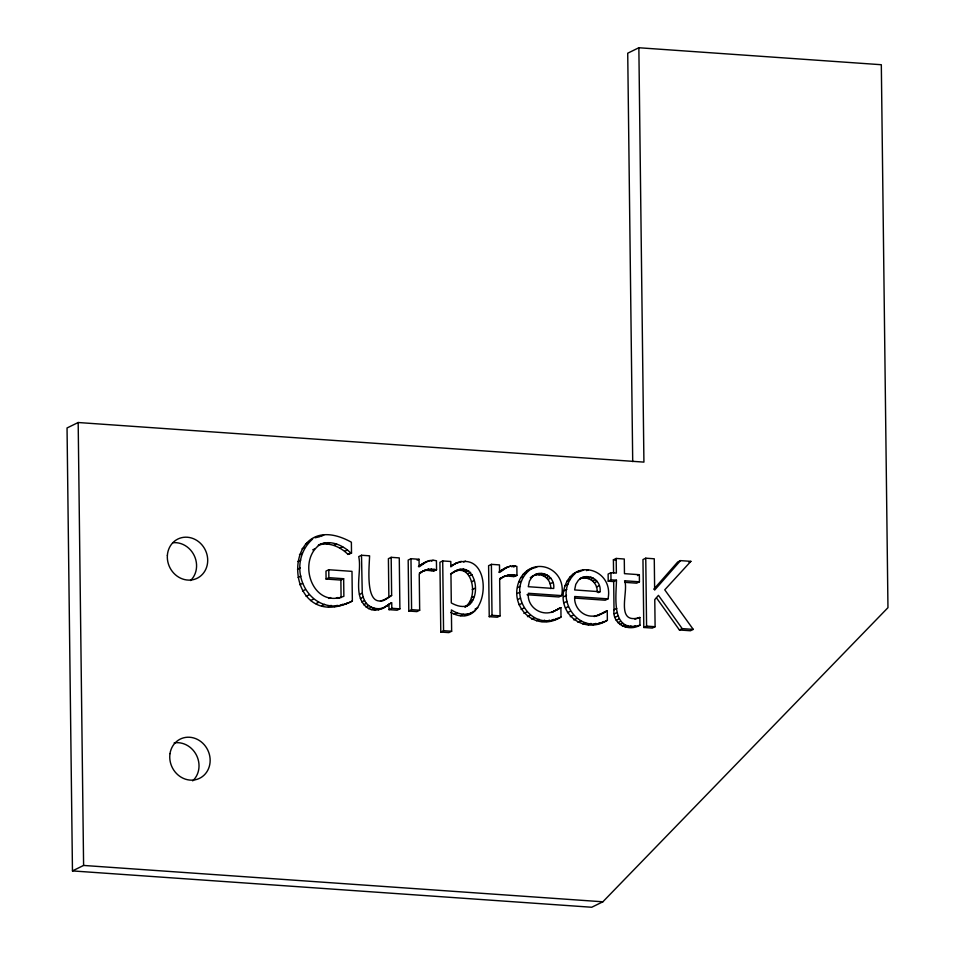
<?xml version="1.0" encoding="UTF-8"?>
<svg xmlns="http://www.w3.org/2000/svg" width="955" height="955" viewBox="0 0 955 955"><rect width="100%" height="100%" fill="white"/><g stroke="black" fill="none" stroke-linecap="round" stroke-linejoin="round"><path stroke-width="1.43" d="M560.418 607.643L555.165 610.687L560.895 607.678L561.003 617.026C534.561 633.738 506.198 604.802 520.618 577.894C534.931 555.022 567.007 569.311 561.647 595.61L558.866 596.971L527.017 594.738M561.003 617.026C527.793 634.98 503.297 585.582 533.069 567.688M595.55 616.357L607.249 610.925L607.368 620.273C583.35 635.385 555.177 612.513 565.109 585.642C575.352 557.41 614.029 569.849 608.013 598.857L605.219 600.218L574.826 598.093M607.368 620.273C576.736 637.152 551.524 594.368 575.674 572.964L572.893 574.337M321.083 543.873C296.289 558.926 311.485 609.183 343.872 596.278L343.657 578.706L340.875 580.067L326.085 579.04L325.989 571.102L328.771 569.741L351.989 571.365L352.359 601.017C280.997 637.009 278.311 502.103 351.38 542.189L351.512 553.1L348.002 554.413C340.505 546.881 328.842 541.545 318.302 545.245C329.117 539.098 342.714 544.851 350.783 553.04L351.512 553.1M352.359 601.017C310.829 622.958 281.832 566.649 312.643 538.99M454.198 571.663C475.996 558.257 483.708 601.053 464.739 607.034C480.007 598.14 471.71 558.078 450.569 573.907M450.867 612.501C490.846 634.263 495.657 546.009 454.699 563.856L461.313 561.313M536.185 574.158L532.114 576.856L529.416 581.118L528.282 586.704L553.697 588.483C555.237 577.835 543.49 569.658 534.323 575.065M653.781 589.223L677.716 561.982L680.509 560.621L690.871 561.349L664.752 589.832L693.246 629.381L690.465 630.754L679.411 629.978L656.515 597.914M680.509 560.621L654.653 590.035L654.271 558.782L645.759 558.186L642.966 559.558L643.801 627.483L652.313 628.08L655.106 626.719L654.772 599.573L658.461 595.359L682.192 628.617L693.246 629.381M638.859 47.75L643.921 462.113L78.179 422.516L67.041 427.971L72.461 870.912L591.73 907.25L602.868 901.795L887.959 607.678L881.322 64.725L638.859 47.75L627.722 53.205L632.711 461.599M418.409 566.59C423.411 562.698 429.881 558.926 436.435 560.776L436.542 569.717C432.364 572.785 427.028 568.476 422.504 571.377L428.509 569.12L436.542 569.717M426.79 561.528L419.15 566.852L419.054 559.284L410.972 558.711L408.179 560.084L408.8 611.033L416.893 611.606L419.675 610.233L419.233 574.062L422.17 571.663L419.388 573.036L425.285 570.016M498.832 572.224C503.834 568.321 510.304 564.56 516.858 566.399L516.965 575.34C512.787 578.42 507.451 574.098 502.927 577.011L508.931 574.743L516.965 575.34M507.212 567.163L499.572 572.487L499.477 564.906L491.395 564.345L488.602 565.706L489.235 616.667L497.316 617.228L500.098 615.868L499.656 579.685L502.593 577.298L499.811 578.658L505.708 575.65M388.948 603.99L389.019 609.648L397.101 610.221L399.894 608.848L399.274 557.899L391.18 557.326L391.646 595.383C363.795 617.157 369.167 569.299 369.597 555.822L361.503 555.249L358.722 556.622C362.303 572.391 351.547 597.711 368.535 608.538C376.461 612.656 384.555 607.822 390.81 603.082M381.916 608.765L391.741 602.629L391.801 608.287L389.019 609.648M601.519 613.922L606.783 610.89M531.362 576.868L533.391 575.519M582.538 577.405L578.467 580.103L575.769 584.353L574.635 589.951L600.062 591.73C601.722 580.521 588.901 572.606 579.757 578.766C588.399 575.507 597.961 582.49 597.102 591.885M391.646 595.383L382.764 600.695L385.557 599.322M456.979 570.302L450.951 574.051L451.297 602.927C456.12 605.637 462.077 607.702 467.52 605.673M468.595 614.34L474.79 610.854M457.481 562.495L451.214 565.79L454.007 564.417L450.856 566.84L450.796 561.504L442.702 560.931L439.921 562.304L440.78 632.055L448.862 632.616L451.643 631.255L451.381 609.911C457.135 613.79 464.751 615.736 471.376 612.979M305.54 544.004L308.322 542.643M321.059 536.4L323.84 535.039M302.031 548.839L304.812 547.478M299.464 554.676L302.246 553.315M322.241 544.135L325.034 542.774M312.715 549.865L314.565 548.958M326.646 543.98L329.427 542.619M297.924 561.492L300.706 560.131M333.88 545.401L336.661 544.028M339.837 548.098L342.63 546.726M297.471 569.24L300.252 567.879M344.671 551.322L347.453 549.961M298.103 577.441L300.897 576.08M348.002 554.413L350.783 553.04M299.81 584.723L302.592 583.35M326.085 579.04L328.866 577.668L343.657 578.706M302.508 591.026L305.29 589.665M306.137 596.326L308.919 594.965M391.18 557.326L388.399 558.699L388.864 596.744M310.626 600.54L313.407 599.179M315.902 603.667L318.683 602.307M328.842 598.451L330.693 597.543M336.017 598.403L337.879 597.496M321.847 605.721L324.628 604.36M417.192 560.191L419.054 559.284M328.353 606.723L331.134 605.363M334.501 606.652L337.282 605.291M359.474 594.476L362.255 593.115L361.503 555.249M420.463 564.966L423.244 563.605M430.025 560.478L424.008 562.901M340.159 605.554L342.94 604.181M431.302 561.182L433.164 560.263M345.233 604.038L348.014 602.665M360.369 598.534L363.163 597.162L362.255 593.115M425.727 570.481L428.509 569.12M361.79 601.925L364.571 600.564C368.117 607.762 377.523 610.567 384.71 607.404M428.974 570.326L431.756 568.965M431.409 570.565L434.191 569.204M363.652 604.73L366.433 603.369M433.331 571.042L436.113 569.681M365.92 606.938L368.702 605.577M380.448 601.34L382.31 600.432M368.535 608.538L371.316 607.177M463.629 562.029L465.479 561.122M371.411 609.553L374.193 608.192M374.456 610.042L377.249 608.681M457.445 570.672L460.226 569.311M378.383 609.875L381.176 608.502M385.343 606.795L388.124 605.422M460.823 570.505L463.605 569.144M463.569 571.006L466.35 569.634M465.909 572.069L468.69 570.708M467.855 573.704L470.636 572.343M469.394 575.913L472.176 574.552M408.8 611.033L411.593 609.672L419.675 610.233M471.436 581.846L474.217 580.485M500.886 570.601L503.667 569.228M510.448 566.1L504.431 568.523M511.725 566.804L513.587 565.897M513.599 567.007L515.461 566.1M472.188 589.629L474.969 588.268M506.15 576.104L508.931 574.743M509.397 575.961L512.19 574.6M511.832 576.199L514.614 574.838M513.754 576.677L516.536 575.316M471.412 597.83L474.193 596.469M526.527 571.09L529.321 569.729M534.525 567.974L537.307 566.601M523.256 574.086L526.038 572.714M470.361 601.041L473.155 599.68M520.618 577.894L523.4 576.534M468.869 603.667L471.663 602.295M466.983 605.661L469.764 604.3M518.756 582.395L521.537 581.034M454.27 614.351L457.051 612.991M530.252 577.763L532.114 576.856M538.668 573.561L535.886 574.922C544.123 573.37 551.286 580.413 550.737 588.638M538.871 574.874L541.652 573.513M541.879 575.34L544.66 573.979M460.596 615.665L463.378 614.304M517.658 587.588L520.451 586.227M475.017 609.135L477.81 607.762M544.362 576.259L547.143 574.898M464.787 615.486L467.58 614.125M546.391 577.632L549.173 576.271M517.347 593.473L520.141 592.112M548.027 579.434L550.82 578.073M440.78 632.055L443.562 630.694L451.643 631.255M517.825 599.454L520.606 598.093M550.068 583.815L552.85 582.455M579.434 570.935L576.653 572.296L580.891 571.209M581.822 570.756L583.672 569.849M489.235 616.667L492.016 615.307L500.098 615.868M569.622 577.321L572.403 575.961M586.549 570.624L588.399 569.717M566.984 581.141L569.765 579.781M519.078 604.778L521.86 603.417M613.576 572.988L613.408 559.809L616.19 558.448L624.284 559.009L624.463 573.657L639.337 574.695L639.42 581.81L636.639 583.183L624.737 582.347M565.109 585.642L567.903 584.281M582.252 578.169L585.033 576.808M521.108 609.433L523.889 608.072M585.224 578.121L588.017 576.76M588.232 578.587L591.026 577.214M564.023 590.835L566.804 589.474M590.727 579.506L593.509 578.145M523.937 613.42L526.718 612.06M592.757 580.879L595.538 579.518M616.19 558.448L616.369 573.096L610.913 572.714L608.132 574.074L608.216 581.189L613.671 581.571L616.464 580.21C616.13 597.245 610.83 633.428 639.957 625.203L639.862 617.491L634.884 619.21M563.713 596.72L566.494 595.359M594.392 582.681L597.173 581.32M527.458 616.667L530.252 615.307M564.178 602.701L566.972 601.34M608.216 581.189L610.997 579.828L616.464 580.21M596.421 587.062L599.215 585.702M531.625 619.103L534.406 617.742M559.033 608.586L560.895 607.678M536.412 620.726L539.205 619.365M565.432 608.025L568.225 606.664M598.2 592.637L600.062 591.73M541.843 621.538L544.625 620.165M637.486 575.602L639.337 574.695M546.678 621.502L549.459 620.141M550.94 620.762L553.733 619.389M567.473 612.68L570.254 611.307M554.712 619.628L557.493 618.267M570.29 616.667L573.084 615.295M689.009 562.256L690.871 561.349M573.824 619.914L576.605 618.553M577.99 622.35L580.771 620.989M72.461 870.912L83.598 865.445L602.868 901.795M594.177 616.56L604.312 612.561M607.249 610.925L603.99 612.25M597.854 615.7L600.635 614.34M582.777 623.973L585.57 622.6M639.957 625.203C628.665 632.091 611.928 624.033 614.017 609.815L616.811 608.442M588.208 624.773L590.99 623.412M614.304 613.85L617.085 612.489M593.043 624.749L595.825 623.388M597.305 623.997L600.086 622.636M601.077 622.875L603.858 621.514M615.032 617.336L617.825 615.975M616.226 620.284L619.007 618.924M617.873 622.684L620.654 621.323M619.926 624.57L622.708 623.209M637.534 618.363L639.384 617.455M622.338 625.991L625.119 624.618M638 618.398L639.862 617.491M625.107 626.934L627.901 625.561M628.247 627.399L631.028 626.038M632.556 627.316L635.35 625.943M643.801 627.483L646.583 626.122L655.106 626.719M679.411 629.978L682.192 628.617M557.947 609.314L551.489 612.453L554.27 611.093C541.915 617.252 526.73 607.141 528.354 593.282L561.647 595.61M530.288 569.049L533.117 568.332M315.09 537.796L319.865 536.674M337.485 598.367L339.885 597.878M636.734 618.291C615.7 622.147 628.963 589.963 624.546 580.771L639.42 581.81M596.027 615.653C584.353 618.589 573.549 608.18 574.719 596.517L608.013 598.857M613.408 559.809L616.106 560M391.801 608.287L399.894 608.848M363.163 597.162L364.571 600.564M645.759 558.186L646.583 626.122M613.671 581.571L614.017 609.815M610.913 572.714L610.997 579.828M491.395 564.345L492.016 615.307M442.702 560.931L443.562 630.694M410.972 558.711L411.593 609.672M340.875 580.067L341.09 597.639M328.771 569.741L328.866 577.668M78.179 422.516L83.598 865.445M174.144 742.918A21.87 19.792 63.9 0 1 196.599 755.453A21.87 19.792 63.9 0 1 192.695 780.868M172.58 542.762A21.87 19.792 63.9 0 1 194.271 555.655A21.87 19.792 63.9 0 1 190.546 580.556M167.364 555.392A21.87 19.792 63.9 0 0 196.312 578.658A21.87 19.792 63.9 0 0 198.867 541.891A21.87 19.792 63.9 0 0 167.364 555.392M170.002 753.614A21.87 19.792 63.9 0 0 197.16 779.292A21.87 19.792 63.9 0 0 202.711 743.145A21.87 19.792 63.9 0 0 170.002 753.614"/></g></svg>
